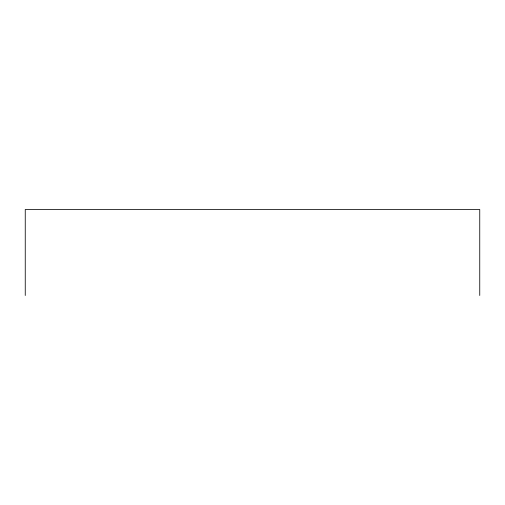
<?xml version="1.0" encoding="UTF-8"?>
<svg xmlns="http://www.w3.org/2000/svg" width="505" height="505" viewBox="0 0 505 505"><rect width="100%" height="100%" fill="white"/><g stroke="black" fill="none" stroke-linecap="round" stroke-linejoin="round"><path stroke-width="0.76" d="M479.75 295.494L479.75 209.506L25.25 209.506L25.25 295.494"/></g></svg>
